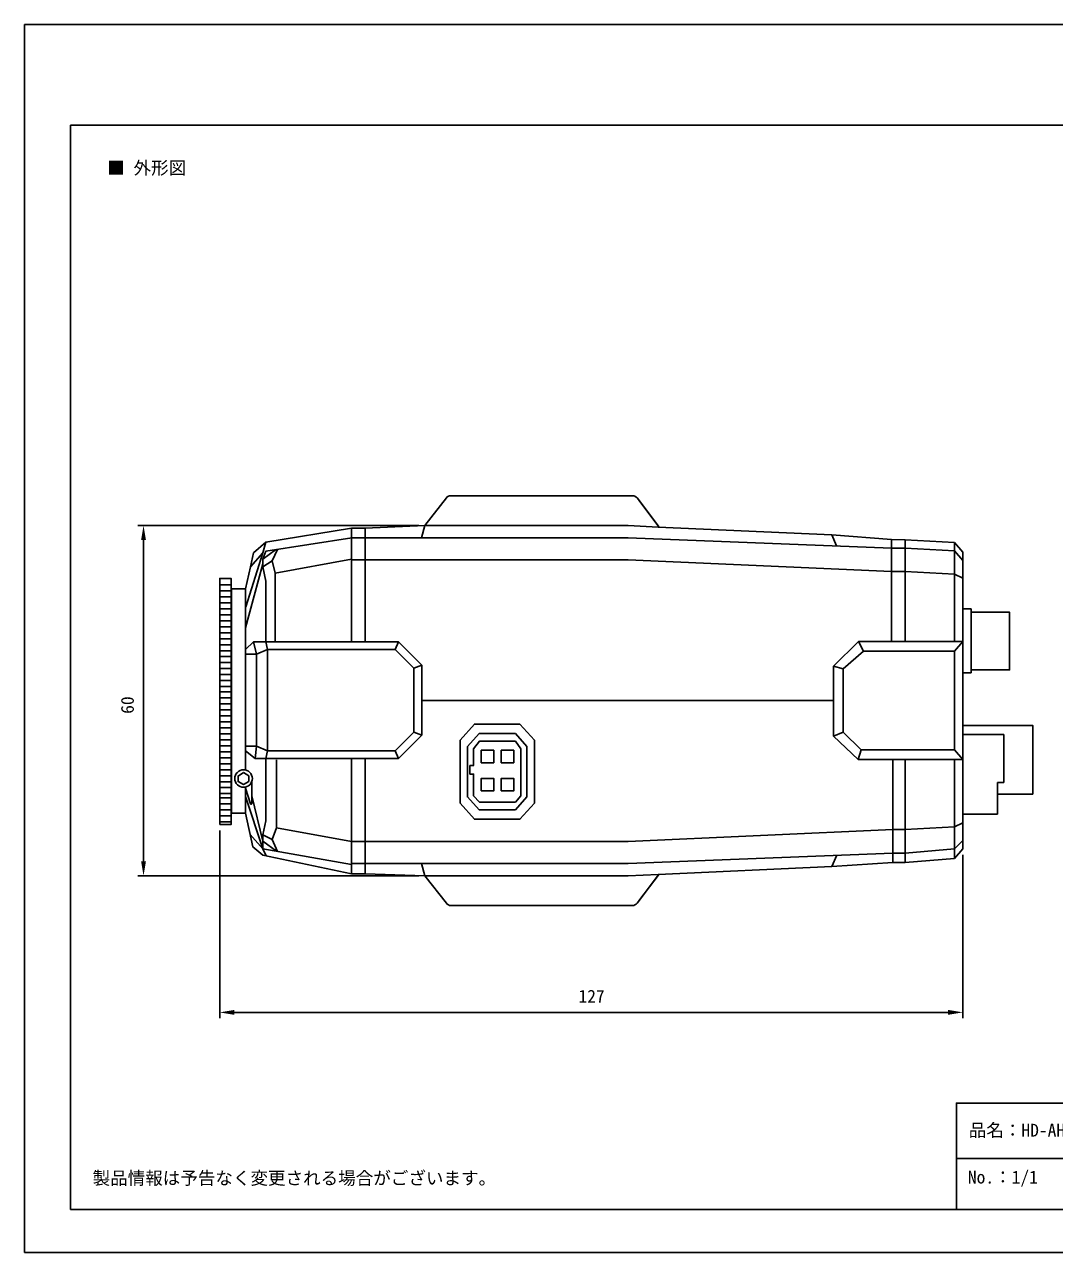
# Model space of a CAD drawing. Units: millimetres on the paper. Extents: x -148 to 148, y -105 to 105.
# Drawn here: x -148.5 to 27.6, y -105 to 105 of the extents above; entities that cross this region are included whole.
import ezdxf
from ezdxf.enums import TextEntityAlignment as Align

# ---------------------------------------------------------------- set-up
doc = ezdxf.new("R2010")
doc.units = ezdxf.units.MM
for name, color, linetype in [('0-0_0', 7, 'Continuous'), ('0-1_枠', 4, 'Continuous'), ('0-2_AM_5', 4, 'Continuous'), ('0-3_レイヤ__1', 4, 'Continuous')]:
    doc.layers.add(name, color=color, linetype=linetype)
doc.styles.add('ＭＳ ゴシック', font='')
doc.styles.get('ＭＳ ゴシック').set_extended_font_data('MS Gothic')

msp = doc.modelspace()

# ---------------------------------------------------------------- linework, layer by layer
at = {"layer": '0-0_0'}
for points in [[(-128.58, 16.836), (-127.746, 16.836), (-128.163, 19.336)], [(-128.163, -40.606), (-127.746, -38.106), (-128.58, -38.106)], [(-115.143, -63.942), (-112.643, -64.359), (-112.643, -63.526)], [(9.399, -63.526), (9.399, -64.359), (11.899, -63.942)]]:
    msp.add_solid(points, dxfattribs=at)
at = {"layer": '0-1_枠'}
msp.add_lwpolyline([(-148.5, -105), (148.5, -105), (148.5, 105), (-148.5, 105)], close=True, dxfattribs=at)
at = {"layer": '0-2_AM_5'}
for p, q in [((-81.089, 19.336), (-129.163, 19.336)), ((-128.163, 16.836), (-128.163, -38.106)), ((-115.143, -32.825), (-115.143, -64.942)), ((11.899, -36.983), (11.899, -64.942)), ((-81.089, -40.606), (-129.163, -40.606)), ((-112.643, -63.942), (9.399, -63.942))]:
    msp.add_line(p, q, dxfattribs=at)
at = {"layer": '0-3_レイヤ__1'}
for p, q in [((-76.39, 24.048), (-80.089, 19.336)), ((-44.584, 24.423), (-75.609, 24.423)), ((-40.105, 19.201), (-43.789, 24.03)), ((-39.999, 19.06), (-43.489, 23.636)), ((-80.625, 17.194), (-80.089, 19.336)), ((-40.197, 19.069), (-45.284, 19.336)), ((-40.197, 19.069), (-45.284, 19.336)), ((-10.479, 17.73), (-40.197, 19.069)), ((-92.572, 17.21), (-107.259, 14.933)), ((-92.586, 18.89), (-90.263, 18.89)), ((-92.586, 12.497), (-92.586, 18.89)), ((-45.284, 17.194), (-92.572, 17.194)), ((-90.263, -0.545), (-90.263, 18.89)), ((-90.263, 17.194), (-90.263, 17.462)), ((-0.305, 15.474), (-45.284, 17.194)), ((-10.479, 17.73), (-9.665, 15.832)), ((-0.305, 16.926), (-10.479, 17.73)), ((2.03, 16.882), (2.03, -0.504)), ((10.49, 16.414), (2.03, 16.882)), ((-105.602, 15.19), (-107.77, 13.563)), ((-107.77, 13.563), (-107.259, 14.933)), ((-92.586, 15.162), (-92.586, 12.497)), ((-0.305, 15.474), (2.03, 15.474)), ((10.49, 15.003), (2.03, 15.474)), ((10.49, 16.414), (10.49, -0.504)), ((10.49, 16.414), (11.899, 14.769)), ((10.49, 15.003), (11.899, 13.359)), ((11.899, -35.983), (11.899, 14.751)), ((-107.77, 12.764), (-110.701, 1.842)), ((-107.77, 14.628), (-110.699, 5.439)), ((-105.639, 11.165), (-92.586, 13.563)), ((-92.711, 13.446), (-45.284, 13.446)), ((-45.284, 13.446), (-0.305, 11.479)), ((-110.701, 8.502), (-109.901, 12.231)), ((-105.657, 11.134), (-105.657, -0.556)), ((-92.586, -0.556), (-92.586, 12.497)), ((-0.305, 11.479), (2.03, 11.479)), ((2.03, 11.479), (10.49, 11.009)), ((11.899, 10.305), (10.49, 11.009)), ((-113.182, 9.172), (-115.143, 9.172)), ((-113.099, -29.86), (-113.099, 8.502)), ((-110.701, 8.502), (-113.099, 8.502)), ((-110.701, 5.571), (-110.701, 8.502)), ((-113.182, 8.149), (-115.143, 8.149)), ((-113.182, 7.126), (-115.143, 7.126)), ((-113.182, 6.103), (-115.143, 6.103)), ((-113.182, 5.08), (-115.143, 5.08)), ((-113.182, 4.057), (-115.143, 4.057)), ((-113.182, 3.034), (-115.143, 3.034)), ((-113.182, 2.011), (-115.143, 2.011)), ((-113.182, 0.988), (-115.143, 0.988)), ((-113.182, -0.035), (-115.143, -0.035)), ((-113.182, -1.058), (-115.143, -1.058)), ((-113.182, -2.081), (-115.143, -2.081)), ((-109.368, -0.556), (-110.701, -1.888)), ((-84.593, -0.556), (-109.368, -0.556)), ((-109.368, -0.556), (-108.834, -2.687)), ((-106.97, -1.888), (-108.834, -2.687)), ((-106.97, -1.888), (-92.586, -1.888)), ((-85.126, -1.888), (-84.593, -0.556)), ((-5.087, -2.149), (-5.903, -0.504)), ((-5.903, -0.504), (10.49, -0.504)), ((11.899, -0.504), (10.49, -0.504)), ((-113.182, -3.104), (-115.143, -3.104)), ((-113.182, -4.127), (-115.143, -4.127)), ((-108.834, -2.687), (-110.701, -2.687)), ((-108.834, -2.687), (-108.834, -18.405)), ((10.49, -2.149), (10.49, -19.066)), ((-113.182, -5.15), (-115.143, -5.15)), ((-113.182, -6.173), (-115.143, -6.173)), ((-81.931, -5.084), (-80.597, -4.552)), ((-10.187, -4.733), (-8.543, -5.203)), ((13.31, -5.885), (11.899, -5.885)), ((-113.182, -7.196), (-115.143, -7.196)), ((-113.182, -8.219), (-115.143, -8.219)), ((-113.182, -9.141), (-115.143, -9.141)), ((-113.182, -10.164), (-115.143, -10.164)), ((-113.182, -11.187), (-115.143, -11.187)), ((-113.182, -12.21), (-115.143, -12.21)), ((-10.23, -10.62), (-80.487, -10.62)), ((-113.182, -13.233), (-115.143, -13.233)), ((-113.182, -14.256), (-115.143, -14.256)), ((-113.182, -15.279), (-115.143, -15.279)), ((-113.182, -16.302), (-115.143, -16.302)), ((-81.931, -16.007), (-80.597, -16.54)), ((-10.187, -16.716), (-8.543, -16.011)), ((11.885, -16.443), (18.899, -16.443)), ((18.899, -16.443), (18.899, -24.643)), ((23.899, -26.62), (23.899, -14.884)), ((-113.182, -17.325), (-115.143, -17.325)), ((-113.182, -18.348), (-115.143, -18.348)), ((-108.834, -18.405), (-110.701, -18.405)), ((-108.834, -18.405), (-109.101, -20.536)), ((-108.834, -18.405), (-106.97, -19.203)), ((-113.182, -19.371), (-115.143, -19.371)), ((-113.182, -20.394), (-115.143, -20.394)), ((-109.104, -20.506), (-84.593, -20.536)), ((-107.237, -20.536), (-107.237, -31.191)), ((-92.586, -19.203), (-106.97, -19.203)), ((-90.263, -40.248), (-90.263, -20.625)), ((-85.126, -19.203), (-84.593, -20.536)), ((-5.958, -20.71), (-5.488, -19.066)), ((-5.958, -20.71), (11.899, -20.71)), ((2.03, -20.71), (2.03, -38.332)), ((10.49, -20.71), (10.49, -37.628)), ((-113.182, -21.417), (-115.143, -21.417)), ((-113.182, -22.44), (-115.143, -22.44)), ((-113.182, -23.463), (-115.143, -23.463)), ((-113.182, -24.486), (-115.143, -24.486)), ((-109.635, -24.43), (-109.635, -28.261)), ((17.846, -24.643), (18.899, -24.643)), ((17.846, -24.643), (17.846, -30.067)), ((-113.182, -25.509), (-115.143, -25.509)), ((-113.182, -26.532), (-115.143, -26.532)), ((-113.182, -27.275), (-115.143, -27.275)), ((-110.701, -26.928), (-110.701, -25.596)), ((-109.901, -28.261), (-110.701, -25.596)), ((-110.701, -29.86), (-110.701, -26.928)), ((-110.701, -27.009), (-107.77, -35.987)), ((-107.77, -34.654), (-109.635, -26.928)), ((17.899, -26.62), (23.899, -26.62)), ((-113.182, -28.298), (-115.143, -28.298)), ((-113.182, -29.321), (-115.143, -29.321)), ((-113.182, -30.343), (-115.143, -30.343)), ((-113.182, -31.366), (-115.143, -31.366)), ((-110.701, -29.86), (-113.099, -29.86)), ((-107.77, -33.589), (-107.237, -31.191)), ((17.846, -30.067), (11.899, -30.067)), ((-92.586, -34.716), (-105.424, -32.376)), ((-0.083, -32.693), (-45.284, -34.716)), ((-0.083, -32.693), (2.03, -32.693)), ((10.49, -32.223), (2.03, -32.693)), ((2.03, -32.693), (2.03, -32.459)), ((10.49, -32.223), (11.899, -31.518)), ((-107.77, -34.654), (-107.77, -35.987)), ((-105.451, -36.393), (-107.77, -34.654)), ((-45.284, -34.716), (-92.586, -34.716)), ((11.899, -34.573), (10.49, -35.983)), ((-92.586, -38.65), (-107.77, -35.987)), ((-45.284, -38.464), (-0.083, -36.688)), ((-9.649, -37.064), (-10.479, -39)), ((-0.083, -36.688), (2.03, -36.688)), ((2.03, -36.688), (10.49, -35.983)), ((2.03, -38.332), (10.49, -37.628)), ((11.899, -35.983), (10.49, -37.628)), ((-92.641, -38.464), (-45.284, -38.464)), ((-90.263, -38.732), (-90.263, -38.464)), ((-80.089, -40.606), (-80.625, -38.464)), ((-90.263, -40.248), (-92.586, -40.248)), ((-90.263, -40.248), (-80.089, -40.606)), ((-76.39, -45.287), (-80.089, -40.575)), ((-80.089, -40.606), (-45.284, -40.606)), ((-45.284, -40.606), (-40.197, -40.339)), ((-40.105, -40.44), (-43.789, -45.269)), ((-39.999, -40.299), (-43.489, -44.876)), ((-44.584, -45.663), (-75.609, -45.663)), ((10.797, -88.905), (142.306, -88.905))]:
    msp.add_line(p, q, dxfattribs=at)
for points in [[(-140.622, -97.657), (142.306, -97.657), (142.306, 87.783), (-140.622, 87.783)], [(-109.901, 12.231), (-107.77, 14.628), (-107.237, 16.492), (-109.368, 14.628)], [(-115.143, -31.825), (-113.182, -31.825), (-113.182, 10.287), (-115.143, 10.287)], [(-63.803, -14.645), (-61.341, -17.388), (-61.341, -28.159), (-63.809, -30.911), (-71.582, -30.911), (-74.045, -28.159), (-74.045, -17.398), (-71.582, -14.645)], [(-64.58, -16.274), (-62.613, -18.468), (-62.613, -27.083), (-64.587, -29.286), (-70.804, -29.286), (-72.776, -27.083), (-72.776, -18.472), (-70.804, -16.274)], [(-70.424, -21.255), (-70.424, -19.124), (-68.291, -19.124), (-68.291, -21.255)], [(-67.001, -21.255), (-67.001, -19.124), (-64.87, -19.124), (-64.87, -21.255)], [(-111.051, -22.892), (-111.999, -23.521), (-111.999, -24.461), (-111.051, -24.962), (-110.167, -24.439), (-110.167, -23.499)], [(-70.424, -26.064), (-70.424, -23.932), (-68.291, -23.932), (-68.291, -26.064)], [(-67.001, -26.064), (-67.001, -23.932), (-64.87, -23.932), (-64.87, -26.064)], [(142.306, -97.657), (10.797, -97.657), (10.797, -79.469), (142.306, -79.469)]]:
    msp.add_lwpolyline(points, close=True, dxfattribs=at)
for points in [[(-45.284, 19.336), (-80.089, 19.336), (-90.263, 18.89)], [(-92.586, 18.89), (-107.237, 16.492), (-92.586, 18.89)], [(2.03, 16.882), (-0.305, 16.926), (-0.305, -0.545)], [(-105.639, 11.165), (-106.172, 13.296), (-105.276, 15.241)], [(-106.172, 13.296), (-107.77, 12.231), (-107.77, 13.563)], [(-107.77, 12.231), (-107.237, 9.833), (-107.237, -0.556)], [(-110.701, -0.556), (-110.701, 1.842), (-110.701, 5.571)], [(13.31, -5.885), (13.31, 5.067), (11.899, 5.067)], [(13.31, -5.375), (19.899, -5.375), (19.899, 4.482), (13.31, 4.482)], [(-109.101, -20.536), (-110.701, -19.203), (-110.701, -10.679), (-110.701, -0.556)], [(-107.237, -0.556), (-106.97, -1.888), (-106.97, -19.203), (-107.237, -20.536)], [(-92.586, -1.888), (-85.126, -1.888), (-81.931, -5.084), (-81.931, -16.007), (-85.126, -19.203), (-92.586, -19.203)], [(-84.593, -0.556), (-80.597, -4.552), (-80.597, -16.54), (-84.593, -20.536)], [(-5.903, -0.504), (-10.187, -4.733), (-10.187, -16.716), (-5.958, -20.71)], [(-5.087, -2.149), (10.49, -2.149), (11.899, -0.504)], [(11.899, -20.71), (10.49, -19.066), (-5.488, -19.066), (-8.543, -16.011), (-8.543, -5.203), (-5.087, -2.149)], [(11.899, -14.884), (23.899, -14.884), (23.899, -26.62)], [(-71.759, -21.735), (-71.759, -18.856), (-70.727, -17.576), (-64.594, -17.576), (-63.629, -18.85), (-63.629, -26.881), (-64.597, -27.985), (-70.727, -27.985), (-71.759, -26.881), (-71.759, -23.164)], [(-110.701, -22.495), (-110.701, -20.802), (-110.701, -19.203)], [(-107.77, -37.052), (-92.586, -40.248), (-92.586, -20.536)], [(-105.424, -20.725), (-105.424, -32.376), (-106.172, -34.387), (-105.243, -36.43)], [(2.03, -38.332), (-0.083, -38.332), (-0.083, -20.71)], [(-71.678, -23.182), (-72.352, -23.182), (-72.352, -21.742), (-71.713, -21.742)], [(-107.77, -37.052), (-109.461, -35.642), (-110.701, -29.86)], [(-109.922, -33.493), (-107.77, -35.987), (-107.174, -37.178)], [(-106.172, -34.387), (-107.77, -33.589), (-107.77, -34.654)], [(-45.284, -40.606), (-40.197, -40.339), (-10.479, -39), (-0.083, -38.332)]]:
    msp.add_lwpolyline(points, dxfattribs=at)
msp.add_circle((-111.057, -23.953), 1.5, dxfattribs=at)
for centre, radius, start, end in [((-75.609, 23.423), 1, 90, 141.34018), ((-44.584, 23.423), 1, 37.33558, 90), ((-109.768, -28.2), 0.147, 204.57109, 335.42891), ((-75.609, -44.663), 1, 218.65982, 270), ((-44.584, -44.663), 1, 270, 322.66442)]:
    msp.add_arc(centre, radius, start, end, dxfattribs=at)

# ---------------------------------------------------------------- texts
at = {"layer": '0-2_AM_5', "color": 7, "style": 'ＭＳ ゴシック'}
msp.add_text('60', height=2.199, rotation=90, dxfattribs=at).set_placement((-129.163, -12.885), align=Align.BOTTOM_LEFT)
msp.add_text('127', height=2.199, dxfattribs=at).set_placement((-53.807, -62.942), align=Align.BOTTOM_LEFT)
at = {"layer": '0-3_レイヤ__1', "color": 7, "style": 'ＭＳ ゴシック'}
for s, p in [('■ 外形図', (-134.36, 78.718)), ('品名：HD-AHD2.0 BOX 型カラーカメラ', (12.923, -85.858)), ('製品情報は予告なく変更される場合がございます。', (-136.873, -94.046)), ('No.：1/1', (12.767, -93.873))]:
    msp.add_text(s, height=2.199, dxfattribs=at).set_placement(p, align=Align.BOTTOM_LEFT)

doc.saveas('drawing.dxf')
